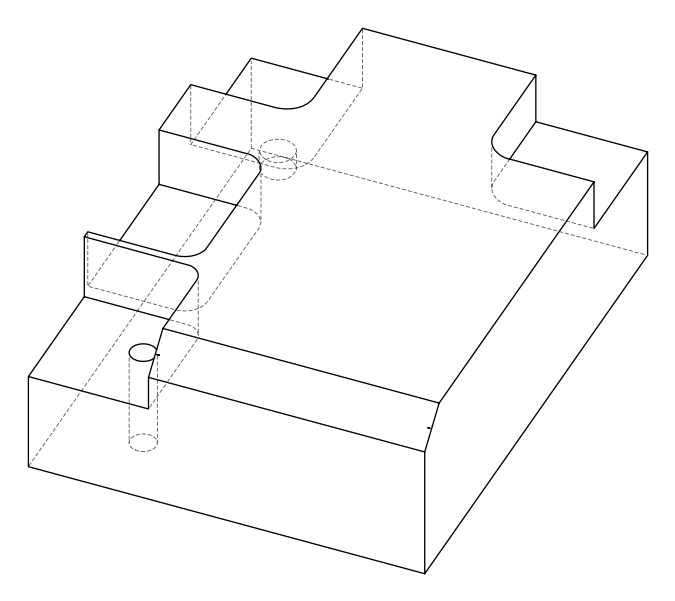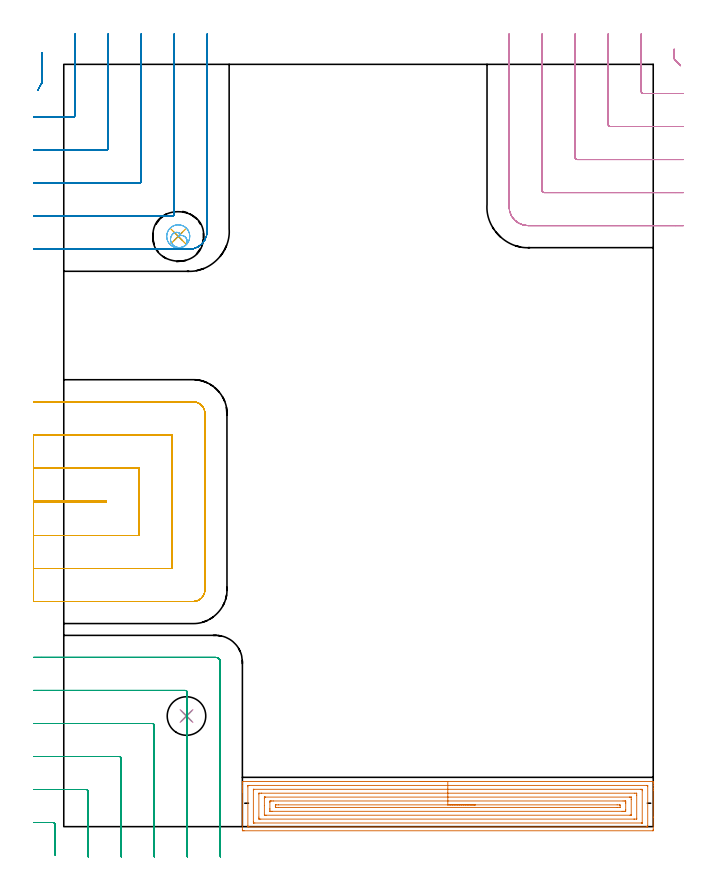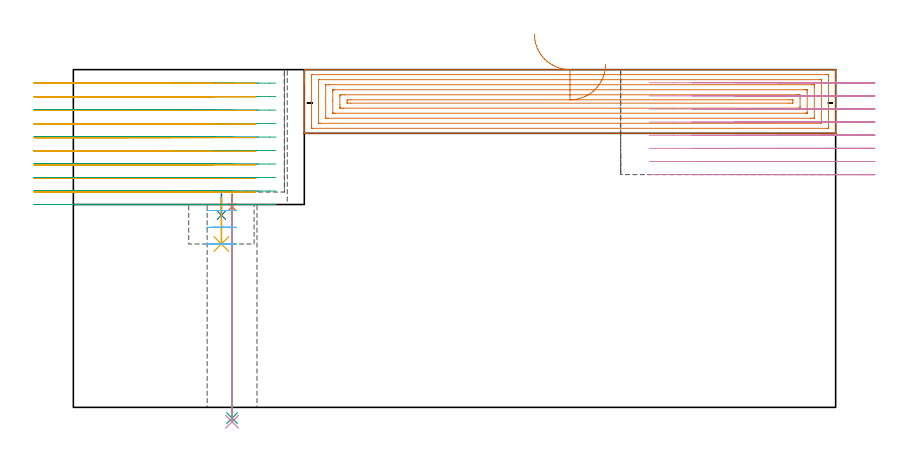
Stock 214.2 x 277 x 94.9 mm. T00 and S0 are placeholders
(PLAN: 11 operations, 6 tool changes, 53.2 min)
(1 SPOT_DRILL | STEP1HOLE | NXT0321_9005460120000 | 0.04 min | 4192 mm3)
(2 SPOT_DRILL_1 | STEP1POCKET | NXT0321_9005460120000 | 0.06 min | 4461 mm3)
(3 DRILL_THROUGH_HOLE_INTO_CENTER | STEP1HOLE | NXT0301_055 | 0.26 min | 3169 mm3)
(4 DRILL_TO_ENLARGE_THROUGH_HOLE | STEP1HOLE | NXT0301_104 | 0.26 min | 7228 mm3)
(5 DRILL_BLIND_HOLE_INTO_CENTER | STEP1POCKET | NXT0301_128 | 0.06 min | 950 mm3)
(6 MILL_ROUGH_BLIND_HOLE_CONTOUR | STEP1POCKET | NXT0201_013 | Spiral | 0.57 min | 6141 mm3)
(7 AREA_MILL | FG_CHAMFER_SURFACE | UGT0205_001 | 8.61 min | 25143 mm3)
(8 MILL_CORNER_NOTCH_RECTANGULAR | CORNER_NOTCH_RECTANGULAR | NXT0201_012 | Follow Part, ap 4, ae 75% | 10.98 min | 160961 mm3)
(9 MILL_CORNER_NOTCH_RECTANGULAR_1 | CORNER_NOTCH_RECTANGULAR_1 | NXT0201_012 | Follow Part, ap 4, ae 75% | 11.03 min | 163140 mm3)
(10 MILL_CORNER_NOTCH_RECTANGULAR_2 | CORNER_NOTCH_RECTANGULAR_2 | NXT0201_012 | Follow Part, ap 4, ae 75% | 7.94 min | 117271 mm3)
(11 MILL_SLOT | SLOT_PARTIAL_RECTANGULAR | NXT0201_012 | Follow Part, ap 4, ae 75% | 13.37 min | 178507 mm3)
(TOOL NXT0321_9005460120000 | NC Spot Drill, 142deg, 12mm, Carbide, Uncoated | D12 PA142 FL30 Z2)
(TOOL NXT0301_055 | Carbide Drill 8.4mm [860.1-0840-042A1-MM 2214] | D8.4 PA140 FL61 Z2)
(TOOL NXT0301_104 | Carbide Drill 14mm [860.1-1400-112A1-MM 2214] | D14 PA140 FL123 Z2)
(TOOL NXT0301_128 | Carbide Drill 12mm [861.1-1200-036A1-GP GC34] | D12 PA150 FL37.4 Z2)
(TOOL NXT0201_013 | ENDMILL 10mm | D10 FL30 Z4)
(TOOL UGT0205_001 | Chamfer Mill 20 x 3 x 45 deg. | D20 FL50 Z2)
(TOOL NXT0201_012 | ENDMILL 16mm [2P460-1600-NA 1630] | D16 FL38 Z6)
(OP 1 SPOT_DRILL)
G17 G21 G94 G90
T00 M6
G54
G17 G0 G90 X44.6 Y40.2 S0 M3
G43 Z104.9 H0
G94 G81 G98 Z56.389 F250. R60.
G80
M5
M2
(OP 2 SPOT_DRILL_1)
G17 G21 G94 G90
T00 M6
G54
G17 G0 G90 X41.6 Y214.5 S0 M3
G43 Z104.9 H0
G94 G81 G98 Z54. F250. R60.
G80
M5
M2
(OP 3 DRILL_THROUGH_HOLE_INTO_CENTER)
G17 G21 G94 G90
T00 M6
G54
G17 G0 G90 X44.6 Y40.2 S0 M3
G43 Z104.9 H1
G94 G73 G98 Z-3.029 F250. Q7.504 R59.
G80
M5
M2
(OP 4 DRILL_TO_ENLARGE_THROUGH_HOLE)
G17 G21 G94 G90
T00 M6
G54
G17 G0 G90 X44.6 Y40.2 S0 M3
G43 Z104.9 H1
G94 G73 G98 Z-4.048 F250. Q12.21 R59.
G80
M5
M2
(OP 5 DRILL_BLIND_HOLE_INTO_CENTER)
G17 G21 G94 G90
T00 M6
G54
G17 G0 G90 X41.6 Y214.5 S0 M3
G43 Z104.9 H1
G94 G81 G98 Z45.9 F250. R59.
G80
M5
M2
(OP 6 MILL_ROUGH_BLIND_HOLE_CONTOUR)
G17 G21 G94 G90
T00 M6
G54
G17 G0 G90 X41.6 Y214.5 S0 M3
G43 Z104.9 H0
Z55.3
G94 G3 X41.916 Y215.732 R0.656 F250.
X39.76 Y215.512 R1.908
X39.495 Y211.554 R2.77
X43.85 Y210.954 R3.402
X45.146 Y216.75 R4.2
X43.85 Y210.954 R-4.2
X44.498 Y213.852 R2.1
X41.6 Y214.5 R2.1
G0 Z50.6
G3 X41.916 Y215.732 R0.656
X39.76 Y215.512 R1.908
X39.495 Y211.554 R2.77
X43.85 Y210.954 R3.402
X45.146 Y216.75 R4.2
X43.85 Y210.954 R-4.2
X44.498 Y213.852 R2.1
X41.6 Y214.5 R2.1
G0 Z45.9
G3 X41.916 Y215.732 R0.656
X39.76 Y215.512 R1.908
X39.495 Y211.554 R2.77
X43.85 Y210.954 R3.402
X45.146 Y216.75 R4.2
X43.85 Y210.954 R-4.2
X44.498 Y213.852 R2.1
X41.6 Y214.5 R2.1
G0 Z104.9
M5
M2
(OP 7 AREA_MILL)
G17 G21 G94 G90
T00 M6
G54
G17 G0 G90 X129.55 Y16.4 S1061 M3
G43 Z104.9 H0
G94 G1 X129.588 Z104.028 F250.
X129.702 Z103.163
X129.891 Z102.312
X130.153 Z101.48
X130.487 Z100.674
X130.89 Z99.9
X131.358 Z99.164
X131.89 Z98.472
X132.479 Z97.829
X133.122 Z97.239
X133.814 Z96.708
X134.55 Z96.24
X135.324 Z95.837
X136.13 Z95.503
X136.962 Z95.241
X137.814 Z95.052
X138.678 Z94.938
X139.55 Z94.9
X214.045
X214.19 Y16.397 Z94.888
X214.193 Y16.372 Z94.864
X214.2 Y16.034 Z94.533
Y15.605 Z94.104
Y14.987 Z93.482
Y13.792 Z92.289
Y13.214 Z91.708
Y3.46 Z81.957
Y-0.974 Z77.523
X214.198 Y-1.265 Z77.232
X214.19 Y-1.492 Z77.006
X213.963 Y-1.499 Z76.999
X65.501 Y-1.5 Z77.
X65.135 Y-1.497 Z77.002
X64.91 Y-1.492 Z77.006
X64.9 Y-1.263 Z77.234
Y12.616 Z91.111
Y13.214 Z91.708
Y13.792 Z92.289
Y14.101 Z92.597
Y14.679 Z93.175
Y14.987 Z93.482
Y15.605 Z94.104
Y16.034 Z94.534
X64.907 Y16.372 Z94.864
X64.91 Y16.397 Z94.888
X65.055 Y16.4 Z94.9
X139.55
Y14.986 Z93.486
X211.814
X212.037 Y14.983 Z93.483
X212.147 Y14.979 Z93.479
X212.19 Y14.976 Z93.476
X212.193 Y14.941 Z93.441
X212.197 Y14.848 Z93.348
X212.2 Y14.604 Z93.104
X212.199 Y0.417 Z78.917
X212.193 Y0.033 Z78.533
X212.19 Y-0.071 Z78.429
X212.147 Y-0.079 Z78.421
X212.037 Y-0.082 Z78.418
X211.814 Y-0.086 Z78.414
X67.286
X67.063 Y-0.083 Z78.417
X66.953 Y-0.079 Z78.421
X66.91 Y-0.076 Z78.424
X66.906 Y-0.041 Z78.459
X66.903 Y0.052 Z78.552
X66.9 Y0.296 Z78.796
X66.901 Y14.483 Z92.983
X66.907 Y14.867 Z93.367
X66.91 Y14.971 Z93.471
X66.953 Y14.979 Z93.479
X67.063 Y14.982 Z93.482
X67.286 Y14.986 Z93.486
X139.55
Y13.571 Z92.071
X209.671
X210.03 Y13.569 Z92.069
X210.149 Y13.567 Z92.067
X210.184 Y13.565 Z92.065
X210.19 Y13.495 Z91.995
X210.196 Y13.383 Z91.883
X210.199 Y13.214 Z91.714
X210.2 Y13.045 Z91.545
X210.199 Y1.518 Z80.018
X210.193 Y1.349 Z79.849
X210.189 Y1.334 Z79.834
X210.186 Y1.332 Z79.832
X210.165 Y1.33 Z79.83
X210.12 Y1.329 Z79.829
X210.03
X69.429
X69.07 Y1.331 Z79.831
X68.951 Y1.333 Z79.833
X68.916 Y1.335 Z79.835
X68.91 Y1.405 Z79.905
X68.904 Y1.517 Z80.017
X68.901 Y1.686 Z80.186
X68.9 Y1.855 Z80.355
X68.901 Y13.382 Z91.882
X68.907 Y13.551 Z92.051
X68.911 Y13.566 Z92.066
X68.914 Y13.568 Z92.068
X68.935 Y13.57 Z92.07
X68.98 Y13.571 Z92.071
X69.07
X139.55
Y12.157 Z90.657
X207.525
X208.116 Y12.152 Z90.652
X208.179 Y12.15 Z90.65
X208.19 Y12.071 Z90.571
X208.2 Y11.44 Z89.94
X208.199 Y3.039 Z81.539
X208.197 Y2.829 Z81.329
X208.194 Y2.777 Z81.277
X208.191 Y2.755 Z81.255
X208.175 Y2.75 Z81.25
X208.071 Y2.747 Z81.247
X207.354 Y2.743 Z81.243
X207.183
X71.575
X70.983 Y2.748 Z81.248
X70.921 Y2.75 Z81.25
X70.91 Y2.829 Z81.329
X70.9 Y3.46 Z81.96
X70.901 Y11.861 Z90.361
X70.903 Y12.071 Z90.571
X70.906 Y12.123 Z90.623
X70.909 Y12.145 Z90.645
X70.925 Y12.15 Z90.65
X71.029 Y12.153 Z90.653
X71.746 Y12.157 Z90.657
X71.917
X139.55
Y10.743 Z89.243
X205.569
X205.76 Y10.742 Z89.242
X206.141 Y10.737 Z89.237
X206.185 Y10.736 Z89.236
X206.19 Y10.727 Z89.227
X206.195 Y10.698 Z89.198
X206.198 Y10.643 Z89.143
X206.2 Y10.554 Z89.054
Y9.927 Z88.427
X206.199 Y4.346 Z82.846
X206.197 Y4.19 Z82.69
X206.195 Y4.171 Z82.671
X206.192 Y4.166 Z82.666
X206.178 Y4.164 Z82.664
X206.077 Y4.159 Z82.659
X205.951 Y4.158 Z82.658
X205.76 Y4.157 Z82.657
X73.531
X73.34 Y4.158 Z82.658
X72.959 Y4.163 Z82.663
X72.915 Y4.164 Z82.664
X72.91 Y4.173 Z82.673
X72.905 Y4.202 Z82.702
X72.902 Y4.257 Z82.757
X72.9 Y7.633 Z86.133
Y10.294 Z88.794
X72.901 Y10.554 Z89.054
X72.903 Y10.71 Z89.21
X72.905 Y10.729 Z89.229
X72.908 Y10.734 Z89.234
X72.922 Y10.736 Z89.236
X73.023 Y10.741 Z89.241
X73.149 Y10.742 Z89.242
X73.34 Y10.743 Z89.243
X139.55
Y9.329 Z87.829
X203.234 Y9.328 Z87.828
X203.785 Y9.325 Z87.825
X204.132 Y9.322 Z87.822
X204.19 Y9.313 Z87.813
X204.196 Y9.259 Z87.759
X204.199 Y8.78 Z87.28
X204.2 Y8.368 Z86.868
X204.199 Y6.12 Z84.62
X204.196 Y5.712 Z84.212
X204.189 Y5.578 Z84.078
X204.061 Y5.576 Z84.076
X203.785 Y5.573 Z84.073
X203.445 Y5.572 Z84.072
X202.893 Y5.571 Z84.071
X75.866 Y5.572 Z84.072
X75.315 Y5.575 Z84.075
X74.968 Y5.578 Z84.078
X74.91 Y5.587 Z84.087
X74.904 Y5.641 Z84.141
X74.901 Y6.12 Z84.62
X74.9 Y6.532 Z85.032
X74.901 Y8.78 Z87.28
X74.904 Y9.188 Z87.688
X74.911 Y9.322 Z87.822
X75.039 Y9.324 Z87.824
X75.315 Y9.327 Z87.827
X75.655 Y9.329 Z87.829
X76.207
X139.55
Y7.915 Z86.415
X201.087
X201.981 Y7.913 Z86.413
X202.001 Y7.912 Z86.412
X202.19 Y7.893 Z86.393
X202.195 Y7.7 Z86.2
X202.19 Y7.007 Z85.507
X202.02 Y6.988 Z85.488
X202.001 Y6.987 Z85.487
X201.13 Y6.985 Z85.485
X77.991
X77.119 Y6.987 Z85.487
X77.099 Y6.988 Z85.488
X76.91 Y7.007 Z85.507
X76.905 Y7.2 Z85.7
X76.91 Y7.893 Z86.393
X77.08 Y7.912 Z86.412
X77.099 Y7.913 Z86.413
X77.97 Y7.915 Z86.415
X139.55
X140.422 Z86.453
X141.286 Z86.567
X142.138 Z86.755
X142.97 Z87.018
X143.776 Z87.352
X144.55 Z87.754
X145.286 Z88.223
X145.978 Z88.754
X146.621 Z89.344
X147.21 Z89.987
X147.742 Z90.679
X148.21 Z91.415
X148.613 Z92.188
X148.947 Z92.994
X149.209 Z93.826
X149.398 Z94.678
X149.512 Z95.543
X149.55 Z96.415
G0 Z104.9
M5
M2
(OP 8 MILL_CORNER_NOTCH_RECTANGULAR)
G17 G21 G94 G90
T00 M6
G54
G17 G0 G90 X-9.452 Y267.584 S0 M3
G43 Z104.9 H1
Z91.11
G94 G1 X-8. Y270.209 F250.
G3 X-7.9 Y270.591 R0.8 F500.
G1 Y278.261
Y281.261 F250.
G0 Z104.9
X-11. Y257.8
Z91.11
G1 X-8.
X3.304 F500.
G3 X4.1 Y258.596 R0.8
G1 Y285.
Y288. F250.
G0 Z104.9
X-11. Y245.8
Z91.11
G1 X-8.
X15.304 F500.
G3 X16.1 Y246.596 R0.8
G1 Y285.
Y288. F250.
G0 Z104.9
X-11. Y233.8
Z91.11
G1 X-8.
X27.304 F500.
G3 X28.1 Y234.596 R0.8
G1 Y285.
Y288. F250.
G0 Z104.9
X-11. Y221.8
Z91.11
G1 X-8.
X39.304 F500.
G3 X40.1 Y222.596 R0.8
G1 Y285.
Y288. F250.
G0 Z104.9
X-11. Y209.8
Z91.11
G1 X-8.
X45.5 F500.
G3 X52.1 Y216.4 R6.6
G1 Y285.
Y288. F250.
G0 Z104.9
X-9.452 Y267.584
Z87.32
G1 X-8. Y270.209
G3 X-7.9 Y270.591 R0.8 F500.
G1 Y278.261
Y281.261 F250.
G0 Z104.9
X-11. Y257.8
Z87.32
G1 X-8.
X3.304 F500.
G3 X4.1 Y258.596 R0.8
G1 Y285.
Y288. F250.
G0 Z104.9
X-11. Y245.8
Z87.32
G1 X-8.
X15.304 F500.
G3 X16.1 Y246.596 R0.8
G1 Y285.
Y288. F250.
G0 Z104.9
X-11. Y233.8
Z87.32
G1 X-8.
X27.304 F500.
G3 X28.1 Y234.596 R0.8
G1 Y285.
Y288. F250.
G0 Z104.9
X-11. Y221.8
Z87.32
G1 X-8.
X39.304 F500.
G3 X40.1 Y222.596 R0.8
G1 Y285.
Y288. F250.
G0 Z104.9
X-11. Y209.8
Z87.32
G1 X-8.
X45.5 F500.
G3 X52.1 Y216.4 R6.6
G1 Y285.
Y288. F250.
G0 Z104.9
X-9.452 Y267.584
Z83.53
G1 X-8. Y270.209
G3 X-7.9 Y270.591 R0.8 F500.
G1 Y278.261
Y281.261 F250.
G0 Z104.9
X-11. Y257.8
Z83.53
G1 X-8.
X3.304 F500.
G3 X4.1 Y258.596 R0.8
G1 Y285.
Y288. F250.
G0 Z104.9
X-11. Y245.8
Z83.53
G1 X-8.
X15.304 F500.
G3 X16.1 Y246.596 R0.8
G1 Y285.
Y288. F250.
G0 Z104.9
X-11. Y233.8
Z83.53
G1 X-8.
X27.304 F500.
G3 X28.1 Y234.596 R0.8
G1 Y285.
Y288. F250.
G0 Z104.9
X-11. Y221.8
Z83.53
G1 X-8.
X39.304 F500.
G3 X40.1 Y222.596 R0.8
G1 Y285.
Y288. F250.
G0 Z104.9
X-11. Y209.8
Z83.53
G1 X-8.
X45.5 F500.
G3 X52.1 Y216.4 R6.6
G1 Y285.
Y288. F250.
G0 Z104.9
X-9.452 Y267.584
Z79.74
G1 X-8. Y270.209
G3 X-7.9 Y270.591 R0.8 F500.
G1 Y278.261
Y281.261 F250.
G0 Z104.9
X-11. Y257.8
Z79.74
G1 X-8.
X3.304 F500.
G3 X4.1 Y258.596 R0.8
G1 Y285.
Y288. F250.
G0 Z104.9
X-11. Y245.8
Z79.74
G1 X-8.
X15.304 F500.
G3 X16.1 Y246.596 R0.8
G1 Y285.
Y288. F250.
G0 Z104.9
X-11. Y233.8
Z79.74
G1 X-8.
X27.304 F500.
G3 X28.1 Y234.596 R0.8
G1 Y285.
Y288. F250.
G0 Z104.9
X-11. Y221.8
Z79.74
G1 X-8.
X39.304 F500.
G3 X40.1 Y222.596 R0.8
G1 Y285.
Y288. F250.
G0 Z104.9
X-11. Y209.8
Z79.74
G1 X-8.
X45.5 F500.
G3 X52.1 Y216.4 R6.6
G1 Y285.
Y288. F250.
G0 Z104.9
X-9.452 Y267.584
Z75.95
G1 X-8. Y270.209
G3 X-7.9 Y270.591 R0.8 F500.
G1 Y278.261
Y281.261 F250.
G0 Z104.9
X-11. Y257.8
Z75.95
G1 X-8.
X3.304 F500.
G3 X4.1 Y258.596 R0.8
G1 Y285.
Y288. F250.
G0 Z104.9
X-11. Y245.8
Z75.95
G1 X-8.
X15.304 F500.
G3 X16.1 Y246.596 R0.8
G1 Y285.
Y288. F250.
G0 Z104.9
X-11. Y233.8
Z75.95
G1 X-8.
X27.304 F500.
G3 X28.1 Y234.596 R0.8
G1 Y285.
Y288. F250.
G0 Z104.9
X-11. Y221.8
Z75.95
G1 X-8.
X39.304 F500.
G3 X40.1 Y222.596 R0.8
G1 Y285.
Y288. F250.
G0 Z104.9
X-11. Y209.8
Z75.95
G1 X-8.
X45.5 F500.
G3 X52.1 Y216.4 R6.6
G1 Y285.
Y288. F250.
G0 Z104.9
X-9.452 Y267.584
Z72.16
G1 X-8. Y270.209
G3 X-7.9 Y270.591 R0.8 F500.
G1 Y278.261
Y281.261 F250.
G0 Z104.9
X-11. Y257.8
Z72.16
G1 X-8.
X3.304 F500.
G3 X4.1 Y258.596 R0.8
G1 Y285.
Y288. F250.
G0 Z104.9
X-11. Y245.8
Z72.16
G1 X-8.
X15.304 F500.
G3 X16.1 Y246.596 R0.8
G1 Y285.
Y288. F250.
G0 Z104.9
X-11. Y233.8
Z72.16
G1 X-8.
X27.304 F500.
G3 X28.1 Y234.596 R0.8
G1 Y285.
Y288. F250.
G0 Z104.9
X-11. Y221.8
Z72.16
G1 X-8.
X39.304 F500.
G3 X40.1 Y222.596 R0.8
G1 Y285.
Y288. F250.
G0 Z104.9
X-11. Y209.8
Z72.16
G1 X-8.
X45.5 F500.
G3 X52.1 Y216.4 R6.6
G1 Y285.
Y288. F250.
G0 Z104.9
X-9.452 Y267.584
Z68.37
G1 X-8. Y270.209
G3 X-7.9 Y270.591 R0.8 F500.
G1 Y278.261
Y281.261 F250.
G0 Z104.9
X-11. Y257.8
Z68.37
G1 X-8.
X3.304 F500.
G3 X4.1 Y258.596 R0.8
G1 Y285.
Y288. F250.
G0 Z104.9
X-11. Y245.8
Z68.37
G1 X-8.
X15.304 F500.
G3 X16.1 Y246.596 R0.8
G1 Y285.
Y288. F250.
G0 Z104.9
X-11. Y233.8
Z68.37
G1 X-8.
X27.304 F500.
G3 X28.1 Y234.596 R0.8
G1 Y285.
Y288. F250.
G0 Z104.9
X-11. Y221.8
Z68.37
G1 X-8.
X39.304 F500.
G3 X40.1 Y222.596 R0.8
G1 Y285.
Y288. F250.
G0 Z104.9
X-11. Y209.8
Z68.37
G1 X-8.
X45.5 F500.
G3 X52.1 Y216.4 R6.6
G1 Y285.
Y288. F250.
G0 Z104.9
X-9.452 Y267.584
Z64.58
G1 X-8. Y270.209
G3 X-7.9 Y270.591 R0.8 F500.
G1 Y278.261
Y281.261 F250.
G0 Z104.9
X-11. Y257.8
Z64.58
G1 X-8.
X3.304 F500.
G3 X4.1 Y258.596 R0.8
G1 Y285.
Y288. F250.
G0 Z104.9
X-11. Y245.8
Z64.58
G1 X-8.
X15.304 F500.
G3 X16.1 Y246.596 R0.8
G1 Y285.
Y288. F250.
G0 Z104.9
X-11. Y233.8
Z64.58
G1 X-8.
X27.304 F500.
G3 X28.1 Y234.596 R0.8
G1 Y285.
Y288. F250.
G0 Z104.9
X-11. Y221.8
Z64.58
G1 X-8.
X39.304 F500.
G3 X40.1 Y222.596 R0.8
G1 Y285.
Y288. F250.
G0 Z104.9
X-11. Y209.8
Z64.58
G1 X-8.
X45.5 F500.
G3 X52.1 Y216.4 R6.6
G1 Y285.
Y288. F250.
G0 Z104.9
X-9.452 Y267.584
Z60.79
G1 X-8. Y270.209
G3 X-7.9 Y270.591 R0.8 F500.
G1 Y278.261
Y281.261 F250.
G0 Z104.9
X-11. Y257.8
Z60.79
G1 X-8.
X3.304 F500.
G3 X4.1 Y258.596 R0.8
G1 Y285.
Y288. F250.
G0 Z104.9
X-11. Y245.8
Z60.79
G1 X-8.
X15.304 F500.
G3 X16.1 Y246.596 R0.8
G1 Y285.
Y288. F250.
G0 Z104.9
X-11. Y233.8
Z60.79
G1 X-8.
X27.304 F500.
G3 X28.1 Y234.596 R0.8
G1 Y285.
Y288. F250.
G0 Z104.9
X-11. Y221.8
Z60.79
G1 X-8.
X39.304 F500.
G3 X40.1 Y222.596 R0.8
G1 Y285.
Y288. F250.
G0 Z104.9
X-11. Y209.8
Z60.79
G1 X-8.
X45.5 F500.
G3 X52.1 Y216.4 R6.6
G1 Y285.
Y288. F250.
G0 Z104.9
X-9.452 Y267.584
Z57.
G1 X-8. Y270.209
G3 X-7.9 Y270.591 R0.8 F500.
G1 Y278.261
Y281.261 F250.
G0 Z104.9
X-11. Y257.8
Z57.
G1 X-8.
X3.304 F500.
G3 X4.1 Y258.596 R0.8
G1 Y285.
Y288. F250.
G0 Z104.9
X-11. Y245.8
Z57.
G1 X-8.
X15.304 F500.
G3 X16.1 Y246.596 R0.8
G1 Y285.
Y288. F250.
G0 Z104.9
X-11. Y233.8
Z57.
G1 X-8.
X27.304 F500.
G3 X28.1 Y234.596 R0.8
G1 Y285.
Y288. F250.
G0 Z104.9
X-11. Y221.8
Z57.
G1 X-8.
X39.304 F500.
G3 X40.1 Y222.596 R0.8
G1 Y285.
Y288. F250.
G0 Z104.9
X-11. Y209.8
Z57.
G1 X-8.
X45.5 F500.
G3 X52.1 Y216.4 R6.6
G1 Y285.
Y288. F250.
G0 Z104.9
M5
M2
(OP 9 MILL_CORNER_NOTCH_RECTANGULAR_1)
G17 G21 G94 G90
T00 M6
G54
G17 G0 G90 X-3.1 Y-10.375 S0 M3
G43 Z104.9 H1
Z91.11
G94 G1 Y-7.375 F250.
Y0.705 F500.
G3 X-3.895 Y1.5 R0.8
G1 X-8.
X-11. F250.
G0 Z104.9
X8.917 Y-11.
Z91.11
G1 X8.901 Y-8.
X8.9 Y-7.746 F500.
Y12.704
G3 X8.104 Y13.5 R0.8
G1 X-8.
X-11. F250.
G0 Z104.9
X20.922 Y-11.
Z91.11
G1 X20.901 Y-8.
X20.9 Y-7.746 F500.
Y24.704
G3 X20.104 Y25.5 R0.8
G1 X-8.
X-11. F250.
G0 Z104.9
X32.933 Y-11.
Z91.11
G1 X32.901 Y-8.
G2 X32.9 Y-7.746 R24. F500.
G1 Y36.704
G3 X32.104 Y37.5 R0.8
G1 X-8.
X-11. F250.
G0 Z104.9
X44.966 Y-10.999
Z91.11
G1 X44.903 Y-8.
G2 X44.9 Y-7.746 R12. F500.
G1 Y48.704
G3 X44.104 Y49.5 R0.8
G1 X-8.
X-11. F250.
G0 Z104.9
X56.9 Y-10.746
Z91.11
G1 Y-7.746
Y59.8 F500.
G3 X55.2 Y61.5 R1.7
G1 X-8.
X-11. F250.
G0 Z104.9
X-3.1 Y-10.375
Z87.32
G1 Y-7.375
Y0.705 F500.
G3 X-3.895 Y1.5 R0.8
G1 X-8.
X-11. F250.
G0 Z104.9
X8.917 Y-11.
Z87.32
G1 X8.901 Y-8.
X8.9 Y-7.746 F500.
Y12.704
G3 X8.104 Y13.5 R0.8
G1 X-8.
X-11. F250.
G0 Z104.9
X20.922 Y-11.
Z87.32
G1 X20.901 Y-8.
X20.9 Y-7.746 F500.
Y24.704
G3 X20.104 Y25.5 R0.8
G1 X-8.
X-11. F250.
G0 Z104.9
X32.933 Y-11.
Z87.32
G1 X32.901 Y-8.
G2 X32.9 Y-7.746 R24. F500.
G1 Y36.704
G3 X32.104 Y37.5 R0.8
G1 X-8.
X-11. F250.
G0 Z104.9
X44.966 Y-10.999
Z87.32
G1 X44.903 Y-8.
G2 X44.9 Y-7.746 R12. F500.
G1 Y48.704
G3 X44.104 Y49.5 R0.8
G1 X-8.
X-11. F250.
G0 Z104.9
X56.9 Y-10.746
Z87.32
G1 Y-7.746
Y59.8 F500.
G3 X55.2 Y61.5 R1.7
G1 X-8.
X-11. F250.
G0 Z104.9
X-3.1 Y-10.375
Z83.53
G1 Y-7.375
Y0.705 F500.
G3 X-3.895 Y1.5 R0.8
G1 X-8.
X-11. F250.
G0 Z104.9
X8.9 Y-11.
Z83.53
G1 Y-8.
Y12.704 F500.
G3 X8.104 Y13.5 R0.8
G1 X-8.
X-11. F250.
G0 Z104.9
X20.9 Y-11.
Z83.53
G1 Y-8.
Y24.704 F500.
G3 X20.104 Y25.5 R0.8
G1 X-8.
X-11. F250.
G0 Z104.9
X32.9 Y-11.
Z83.53
G1 Y-8.
Y36.704 F500.
G3 X32.104 Y37.5 R0.8
G1 X-8.
X-11. F250.
G0 Z104.9
X44.9 Y-11.
Z83.53
G1 Y-8.
Y48.704 F500.
G3 X44.104 Y49.5 R0.8
G1 X-8.
X-11. F250.
G0 Z104.9
X56.9 Y-11.
Z83.53
G1 Y-8.
Y59.8 F500.
G3 X55.2 Y61.5 R1.7
G1 X-8.
X-11. F250.
G0 Z104.9
X-3.1 Y-10.375
Z79.74
G1 Y-7.375
Y0.705 F500.
G3 X-3.895 Y1.5 R0.8
G1 X-8.
X-11. F250.
G0 Z104.9
X8.9 Y-11.
Z79.74
G1 Y-8.
Y12.704 F500.
G3 X8.104 Y13.5 R0.8
G1 X-8.
X-11. F250.
G0 Z104.9
X20.9 Y-11.
Z79.74
G1 Y-8.
Y24.704 F500.
G3 X20.104 Y25.5 R0.8
G1 X-8.
X-11. F250.
G0 Z104.9
X32.9 Y-11.
Z79.74
G1 Y-8.
Y36.704 F500.
G3 X32.104 Y37.5 R0.8
G1 X-8.
X-11. F250.
G0 Z104.9
X44.9 Y-11.
Z79.74
G1 Y-8.
Y48.704 F500.
G3 X44.104 Y49.5 R0.8
G1 X-8.
X-11. F250.
G0 Z104.9
X56.9 Y-11.
Z79.74
G1 Y-8.
Y59.8 F500.
G3 X55.2 Y61.5 R1.7
G1 X-8.
X-11. F250.
G0 Z104.9
X-3.1 Y-10.375
Z75.95
G1 Y-7.375
Y0.705 F500.
G3 X-3.895 Y1.5 R0.8
G1 X-8.
X-11. F250.
G0 Z104.9
X8.9 Y-11.
Z75.95
G1 Y-8.
Y12.704 F500.
G3 X8.104 Y13.5 R0.8
G1 X-8.
X-11. F250.
G0 Z104.9
X20.9 Y-11.
Z75.95
G1 Y-8.
Y24.704 F500.
G3 X20.104 Y25.5 R0.8
G1 X-8.
X-11. F250.
G0 Z104.9
X32.9 Y-11.
Z75.95
G1 Y-8.
Y36.704 F500.
G3 X32.104 Y37.5 R0.8
G1 X-8.
X-11. F250.
G0 Z104.9
X44.9 Y-11.
Z75.95
G1 Y-8.
Y48.704 F500.
G3 X44.104 Y49.5 R0.8
G1 X-8.
X-11. F250.
G0 Z104.9
X56.9 Y-11.
Z75.95
G1 Y-8.
Y59.8 F500.
G3 X55.2 Y61.5 R1.7
G1 X-8.
X-11. F250.
G0 Z104.9
X-3.1 Y-10.375
Z72.16
G1 Y-7.375
Y0.705 F500.
G3 X-3.895 Y1.5 R0.8
G1 X-8.
X-11. F250.
G0 Z104.9
X8.9 Y-11.
Z72.16
G1 Y-8.
Y12.704 F500.
G3 X8.104 Y13.5 R0.8
G1 X-8.
X-11. F250.
G0 Z104.9
X20.9 Y-11.
Z72.16
G1 Y-8.
Y24.704 F500.
G3 X20.104 Y25.5 R0.8
G1 X-8.
X-11. F250.
G0 Z104.9
X32.9 Y-11.
Z72.16
G1 Y-8.
Y36.704 F500.
G3 X32.104 Y37.5 R0.8
G1 X-8.
X-11. F250.
G0 Z104.9
X44.9 Y-11.
Z72.16
G1 Y-8.
Y48.704 F500.
G3 X44.104 Y49.5 R0.8
G1 X-8.
X-11. F250.
G0 Z104.9
X56.9 Y-11.
Z72.16
G1 Y-8.
Y59.8 F500.
G3 X55.2 Y61.5 R1.7
G1 X-8.
X-11. F250.
G0 Z104.9
X-3.1 Y-10.375
Z68.37
G1 Y-7.375
Y0.705 F500.
G3 X-3.895 Y1.5 R0.8
G1 X-8.
X-11. F250.
G0 Z104.9
X8.9 Y-11.
Z68.37
G1 Y-8.
Y12.704 F500.
G3 X8.104 Y13.5 R0.8
G1 X-8.
X-11. F250.
G0 Z104.9
X20.9 Y-11.
Z68.37
G1 Y-8.
Y24.704 F500.
G3 X20.104 Y25.5 R0.8
G1 X-8.
X-11. F250.
G0 Z104.9
X32.9 Y-11.
Z68.37
G1 Y-8.
Y36.704 F500.
G3 X32.104 Y37.5 R0.8
G1 X-8.
X-11. F250.
G0 Z104.9
X44.9 Y-11.
Z68.37
G1 Y-8.
Y48.704 F500.
G3 X44.104 Y49.5 R0.8
G1 X-8.
X-11. F250.
G0 Z104.9
X56.9 Y-11.
Z68.37
G1 Y-8.
Y59.8 F500.
G3 X55.2 Y61.5 R1.7
G1 X-8.
X-11. F250.
G0 Z104.9
X-3.1 Y-10.375
Z64.58
G1 Y-7.375
Y0.705 F500.
G3 X-3.895 Y1.5 R0.8
G1 X-8.
X-11. F250.
G0 Z104.9
X8.9 Y-11.
Z64.58
G1 Y-8.
Y12.704 F500.
G3 X8.104 Y13.5 R0.8
G1 X-8.
X-11. F250.
G0 Z104.9
X20.9 Y-11.
Z64.58
G1 Y-8.
Y24.704 F500.
G3 X20.104 Y25.5 R0.8
G1 X-8.
X-11. F250.
G0 Z104.9
X32.9 Y-11.
Z64.58
G1 Y-8.
Y36.704 F500.
G3 X32.104 Y37.5 R0.8
G1 X-8.
X-11. F250.
G0 Z104.9
X44.9 Y-11.
Z64.58
G1 Y-8.
Y48.704 F500.
G3 X44.104 Y49.5 R0.8
G1 X-8.
X-11. F250.
G0 Z104.9
X56.9 Y-11.
Z64.58
G1 Y-8.
Y59.8 F500.
G3 X55.2 Y61.5 R1.7
G1 X-8.
X-11. F250.
G0 Z104.9
X-3.1 Y-10.375
Z60.79
G1 Y-7.375
Y0.705 F500.
G3 X-3.895 Y1.5 R0.8
G1 X-8.
X-11. F250.
G0 Z104.9
X8.9 Y-11.
Z60.79
G1 Y-8.
Y12.704 F500.
G3 X8.104 Y13.5 R0.8
G1 X-8.
X-11. F250.
G0 Z104.9
X20.9 Y-11.
Z60.79
G1 Y-8.
Y24.704 F500.
G3 X20.104 Y25.5 R0.8
G1 X-8.
X-11. F250.
G0 Z104.9
X32.9 Y-11.
Z60.79
G1 Y-8.
Y36.704 F500.
G3 X32.104 Y37.5 R0.8
G1 X-8.
X-11. F250.
G0 Z104.9
X44.9 Y-11.
Z60.79
G1 Y-8.
Y48.704 F500.
G3 X44.104 Y49.5 R0.8
G1 X-8.
X-11. F250.
G0 Z104.9
X56.9 Y-11.
Z60.79
G1 Y-8.
Y59.8 F500.
G3 X55.2 Y61.5 R1.7
G1 X-8.
X-11. F250.
G0 Z104.9
X-3.1 Y-10.375
Z57.
G1 Y-7.375
Y0.705 F500.
G3 X-3.895 Y1.5 R0.8
G1 X-8.
X-11. F250.
G0 Z104.9
X8.9 Y-11.
Z57.
G1 Y-8.
Y12.704 F500.
G3 X8.104 Y13.5 R0.8
G1 X-8.
X-11. F250.
G0 Z104.9
X20.9 Y-11.
Z57.
G1 Y-8.
Y24.704 F500.
G3 X20.104 Y25.5 R0.8
G1 X-8.
X-11. F250.
G0 Z104.9
X32.9 Y-11.
Z57.
G1 Y-8.
Y36.704 F500.
G3 X32.104 Y37.5 R0.8
G1 X-8.
X-11. F250.
G0 Z104.9
X44.9 Y-11.
Z57.
G1 Y-8.
Y48.704 F500.
G3 X44.104 Y49.5 R0.8
G1 X-8.
X-11. F250.
G0 Z104.9
X56.9 Y-11.
Z57.
G1 Y-8.
Y59.8 F500.
G3 X55.2 Y61.5 R1.7
G1 X-8.
X-11. F250.
G0 Z104.9
M5
M2
(OP 10 MILL_CORNER_NOTCH_RECTANGULAR_2)
G17 G21 G94 G90
T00 M6
G54
G17 G0 G90 X221.8 Y282.498 S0 M3
G43 Z104.9 H1
Z91.212
G94 G1 Y279.498 F250.
Y279.194
G3 X222.031 Y278.636 R0.8
G1 X224.139 Y276.502
G0 Z104.9
X209.8 Y288.
Z91.212
G1 Y285.
Y267.196 F500.
G3 X210.596 Y266.4 R0.8
G1 X222.2
X225.2 F250.
G0 Z104.9
X197.8 Y288.
Z91.212
G1 Y285.
Y255.196 F500.
G3 X198.596 Y254.4 R0.8
G1 X222.2
X225.2 F250.
G0 Z104.9
X185.8 Y288.
Z91.212
G1 Y285.
Y243.196 F500.
G3 X186.596 Y242.4 R0.8
G1 X222.2
X225.2 F250.
G0 Z104.9
X173.8 Y288.
Z91.212
G1 Y285.
Y231.196 F500.
G3 X174.596 Y230.4 R0.8
G1 X222.2
X225.2 F250.
G0 Z104.9
X161.8 Y288.
Z91.212
G1 Y285.
Y225.3 F500.
G3 X168.7 Y218.4 R6.9
G1 X222.2
X225.2 F250.
G0 Z104.9
X221.8 Y282.498
Z87.525
G1 Y279.498
Y279.194
G3 X222.031 Y278.636 R0.8
G1 X224.139 Y276.502
G0 Z104.9
X209.8 Y288.
Z87.525
G1 Y285.
Y267.196 F500.
G3 X210.596 Y266.4 R0.8
G1 X222.2
X225.2 F250.
G0 Z104.9
X197.8 Y288.
Z87.525
G1 Y285.
Y255.196 F500.
G3 X198.596 Y254.4 R0.8
G1 X222.2
X225.2 F250.
G0 Z104.9
X185.8 Y288.
Z87.525
G1 Y285.
Y243.196 F500.
G3 X186.596 Y242.4 R0.8
G1 X222.2
X225.2 F250.
G0 Z104.9
X173.8 Y288.
Z87.525
G1 Y285.
Y231.196 F500.
G3 X174.596 Y230.4 R0.8
G1 X222.2
X225.2 F250.
G0 Z104.9
X161.8 Y288.
Z87.525
G1 Y285.
Y225.3 F500.
G3 X168.7 Y218.4 R6.9
G1 X222.2
X225.2 F250.
G0 Z104.9
X221.8 Y282.498
Z83.837
G1 Y279.498
Y279.194
G3 X222.031 Y278.636 R0.8
G1 X224.139 Y276.502
G0 Z104.9
X209.8 Y288.
Z83.837
G1 Y285.
Y267.196 F500.
G3 X210.596 Y266.4 R0.8
G1 X222.2
X225.2 F250.
G0 Z104.9
X197.8 Y288.
Z83.837
G1 Y285.
Y255.196 F500.
G3 X198.596 Y254.4 R0.8
G1 X222.2
X225.2 F250.
G0 Z104.9
X185.8 Y288.
Z83.837
G1 Y285.
Y243.196 F500.
G3 X186.596 Y242.4 R0.8
G1 X222.2
X225.2 F250.
G0 Z104.9
X173.8 Y288.
Z83.837
G1 Y285.
Y231.196 F500.
G3 X174.596 Y230.4 R0.8
G1 X222.2
X225.2 F250.
G0 Z104.9
X161.8 Y288.
Z83.837
G1 Y285.
Y225.3 F500.
G3 X168.7 Y218.4 R6.9
G1 X222.2
X225.2 F250.
G0 Z104.9
X221.8 Y282.498
Z80.15
G1 Y279.498
Y279.194
G3 X222.031 Y278.636 R0.8
G1 X224.139 Y276.502
G0 Z104.9
X209.8 Y288.
Z80.15
G1 Y285.
Y267.196 F500.
G3 X210.596 Y266.4 R0.8
G1 X222.2
X225.2 F250.
G0 Z104.9
X197.8 Y288.
Z80.15
G1 Y285.
Y255.196 F500.
G3 X198.596 Y254.4 R0.8
G1 X222.2
X225.2 F250.
G0 Z104.9
X185.8 Y288.
Z80.15
G1 Y285.
Y243.196 F500.
G3 X186.596 Y242.4 R0.8
G1 X222.2
X225.2 F250.
G0 Z104.9
X173.8 Y288.
Z80.15
G1 Y285.
Y231.196 F500.
G3 X174.596 Y230.4 R0.8
G1 X222.2
X225.2 F250.
G0 Z104.9
X161.8 Y288.
Z80.15
G1 Y285.
Y225.3 F500.
G3 X168.7 Y218.4 R6.9
G1 X222.2
X225.2 F250.
G0 Z104.9
X221.8 Y282.498
Z76.462
G1 Y279.498
Y279.194
G3 X222.031 Y278.636 R0.8
G1 X224.139 Y276.502
G0 Z104.9
X209.8 Y288.
Z76.462
G1 Y285.
Y267.196 F500.
G3 X210.596 Y266.4 R0.8
G1 X222.2
X225.2 F250.
G0 Z104.9
X197.8 Y288.
Z76.462
G1 Y285.
Y255.196 F500.
G3 X198.596 Y254.4 R0.8
G1 X222.2
X225.2 F250.
G0 Z104.9
X185.8 Y288.
Z76.462
G1 Y285.
Y243.196 F500.
G3 X186.596 Y242.4 R0.8
G1 X222.2
X225.2 F250.
G0 Z104.9
X173.8 Y288.
Z76.462
G1 Y285.
Y231.196 F500.
G3 X174.596 Y230.4 R0.8
G1 X222.2
X225.2 F250.
G0 Z104.9
X161.8 Y288.
Z76.462
G1 Y285.
Y225.3 F500.
G3 X168.7 Y218.4 R6.9
G1 X222.2
X225.2 F250.
G0 Z104.9
X221.8 Y282.498
Z72.775
G1 Y279.498
Y279.194
G3 X222.031 Y278.636 R0.8
G1 X224.139 Y276.502
G0 Z104.9
X209.8 Y288.
Z72.775
G1 Y285.
Y267.196 F500.
G3 X210.596 Y266.4 R0.8
G1 X222.2
X225.2 F250.
G0 Z104.9
X197.8 Y288.
Z72.775
G1 Y285.
Y255.196 F500.
G3 X198.596 Y254.4 R0.8
G1 X222.2
X225.2 F250.
G0 Z104.9
X185.8 Y288.
Z72.775
G1 Y285.
Y243.196 F500.
G3 X186.596 Y242.4 R0.8
G1 X222.2
X225.2 F250.
G0 Z104.9
X173.8 Y288.
Z72.775
G1 Y285.
Y231.197 F500.
G3 X174.597 Y230.4 R0.8
G1 X222.2
X225.2 F250.
G0 Z104.9
X161.8 Y288.
Z72.775
G1 Y285.
Y225.3 F500.
G3 X168.7 Y218.4 R6.9
G1 X222.2
X225.2 F250.
G0 Z104.9
X221.8 Y282.498
Z69.087
G1 Y279.498
Y279.194
G3 X222.031 Y278.636 R0.8
G1 X224.139 Y276.502
G0 Z104.9
X209.8 Y288.
Z69.087
G1 Y285.
Y267.196 F500.
G3 X210.596 Y266.4 R0.8
G1 X222.2
X225.2 F250.
G0 Z104.9
X197.8 Y288.
Z69.087
G1 Y285.
Y255.196 F500.
G3 X198.596 Y254.4 R0.8
G1 X222.2
X225.2 F250.
G0 Z104.9
X185.8 Y288.
Z69.087
G1 Y285.
Y243.196 F500.
G3 X186.596 Y242.4 R0.8
G1 X222.2
X225.2 F250.
G0 Z104.9
X173.8 Y288.
Z69.087
G1 Y285.
Y231.197 F500.
G3 X174.597 Y230.4 R0.8
G1 X222.2
X225.2 F250.
G0 Z104.9
X161.8 Y288.
Z69.087
G1 Y285.
Y225.3 F500.
G3 X168.7 Y218.4 R6.9
G1 X222.2
X225.2 F250.
G0 Z104.9
X221.8 Y282.498
Z65.4
G1 Y279.498
Y279.194
G3 X222.031 Y278.636 R0.8
G1 X224.139 Y276.502
G0 Z104.9
X209.8 Y288.
Z65.4
G1 Y285.
Y267.196 F500.
G3 X210.596 Y266.4 R0.8
G1 X222.2
X225.2 F250.
G0 Z104.9
X197.8 Y288.
Z65.4
G1 Y285.
Y255.196 F500.
G3 X198.596 Y254.4 R0.8
G1 X222.2
X225.2 F250.
G0 Z104.9
X185.8 Y288.
Z65.4
G1 Y285.
Y243.196 F500.
G3 X186.596 Y242.4 R0.8
G1 X222.2
X225.2 F250.
G0 Z104.9
X173.8 Y288.
Z65.4
G1 Y285.
Y231.197 F500.
G3 X174.597 Y230.4 R0.8
G1 X222.2
X225.2 F250.
G0 Z104.9
X161.8 Y288.
Z65.4
G1 Y285.
Y225.3 F500.
G3 X168.7 Y218.4 R6.9
G1 X222.2
X225.2 F250.
G0 Z104.9
M5
M2
(OP 11 MILL_SLOT)
G17 G21 G94 G90
T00 M6
G54
G17 G0 G90 X-11. Y117.8 S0 M3
G43 Z104.9 H1
Z91.078
G94 G1 X-8. F250.
X15.3 F500.
Y118.4
X-8.
X-11. F250.
Y105.8
X-8.
X27.3 F500.
Y130.4
X-8.
X-11. F250.
Y93.8
X-8.
X39.3 F500.
Y142.4
X-8.
X-11. F250.
Y81.8
X-8.
X47. F500.
G3 X51.3 Y86.1 R4.3
G1 Y150.1
G3 X47. Y154.4 R4.3
G1 X-8.
X-11. F250.
G0 Y117.8 Z87.255
G1 X-8.
X15.3 F500.
Y118.4
X-8.
X-11. F250.
Y105.8
X-8.
X27.3 F500.
Y130.4
X-8.
X-11. F250.
Y93.8
X-8.
X39.3 F500.
Y142.4
X-8.
X-11. F250.
Y81.8
X-8.
X47. F500.
G3 X51.3 Y86.1 R4.3
G1 Y150.1
G3 X47. Y154.4 R4.3
G1 X-8.
X-11. F250.
G0 Y117.8 Z83.433
G1 X-8.
X15.3 F500.
Y118.4
X-8.
X-11. F250.
Y105.8
X-8.
X27.3 F500.
Y130.4
X-8.
X-11. F250.
Y93.8
X-8.
X39.3 F500.
Y142.4
X-8.
X-11. F250.
Y81.8
X-8.
X47. F500.
G3 X51.3 Y86.1 R4.3
G1 Y150.1
G3 X47. Y154.4 R4.3
G1 X-8.
X-11. F250.
G0 Y117.8 Z79.611
G1 X-8.
X15.3 F500.
Y118.4
X-8.
X-11. F250.
Y105.8
X-8.
X27.3 F500.
Y130.4
X-8.
X-11. F250.
Y93.8
X-8.
X39.3 F500.
Y142.4
X-8.
X-11. F250.
Y81.8
X-8.
X47. F500.
G3 X51.3 Y86.1 R4.3
G1 Y150.1
G3 X47. Y154.4 R4.3
G1 X-8.
X-11. F250.
G0 Y117.8 Z75.789
G1 X-8.
X15.3 F500.
Y118.4
X-8.
X-11. F250.
Y105.8
X-8.
X27.3 F500.
Y130.4
X-8.
X-11. F250.
Y93.8
X-8.
X39.3 F500.
Y142.4
X-8.
X-11. F250.
Y81.8
X-8.
X47. F500.
G3 X51.3 Y86.1 R4.3
G1 Y150.1
G3 X47. Y154.4 R4.3
G1 X-8.
X-11. F250.
G0 Y117.8 Z71.967
G1 X-8.
X15.3 F500.
Y118.4
X-8.
X-11. F250.
Y105.8
X-8.
X27.3 F500.
Y130.4
X-8.
X-11. F250.
Y93.8
X-8.
X39.3 F500.
Y142.4
X-8.
X-11. F250.
Y81.8
X-8.
X47. F500.
G3 X51.3 Y86.1 R4.3
G1 Y150.1
G3 X47. Y154.4 R4.3
G1 X-8.
X-11. F250.
G0 Y117.8 Z68.144
G1 X-8.
X15.3 F500.
Y118.4
X-8.
X-11. F250.
Y105.8
X-8.
X27.3 F500.
Y130.4
X-8.
X-11. F250.
Y93.8
X-8.
X39.3 F500.
Y142.4
X-8.
X-11. F250.
Y81.8
X-8.
X47. F500.
G3 X51.3 Y86.1 R4.3
G1 Y150.1
G3 X47. Y154.4 R4.3
G1 X-8.
X-11. F250.
G0 Y117.8 Z64.322
G1 X-8.
X15.3 F500.
Y118.4
X-8.
X-11. F250.
Y105.8
X-8.
X27.3 F500.
Y130.4
X-8.
X-11. F250.
Y93.8
X-8.
X39.3 F500.
Y142.4
X-8.
X-11. F250.
Y81.8
X-8.
X47. F500.
G3 X51.3 Y86.1 R4.3
G1 Y150.1
G3 X47. Y154.4 R4.3
G1 X-8.
X-11. F250.
G0 Y117.8 Z60.5
G1 X-8.
X15.3 F500.
Y118.4
X-8.
X-11. F250.
Y105.8
X-8.
X27.3 F500.
Y130.4
X-8.
X-11. F250.
Y93.8
X-8.
X39.3 F500.
Y142.4
X-8.
X-11. F250.
Y81.8
X-8.
X47. F500.
G3 X51.3 Y86.1 R4.3
G1 Y150.1
G3 X47. Y154.4 R4.3
G1 X-8.
X-11. F250.
G0 Z104.9
M5
M2
